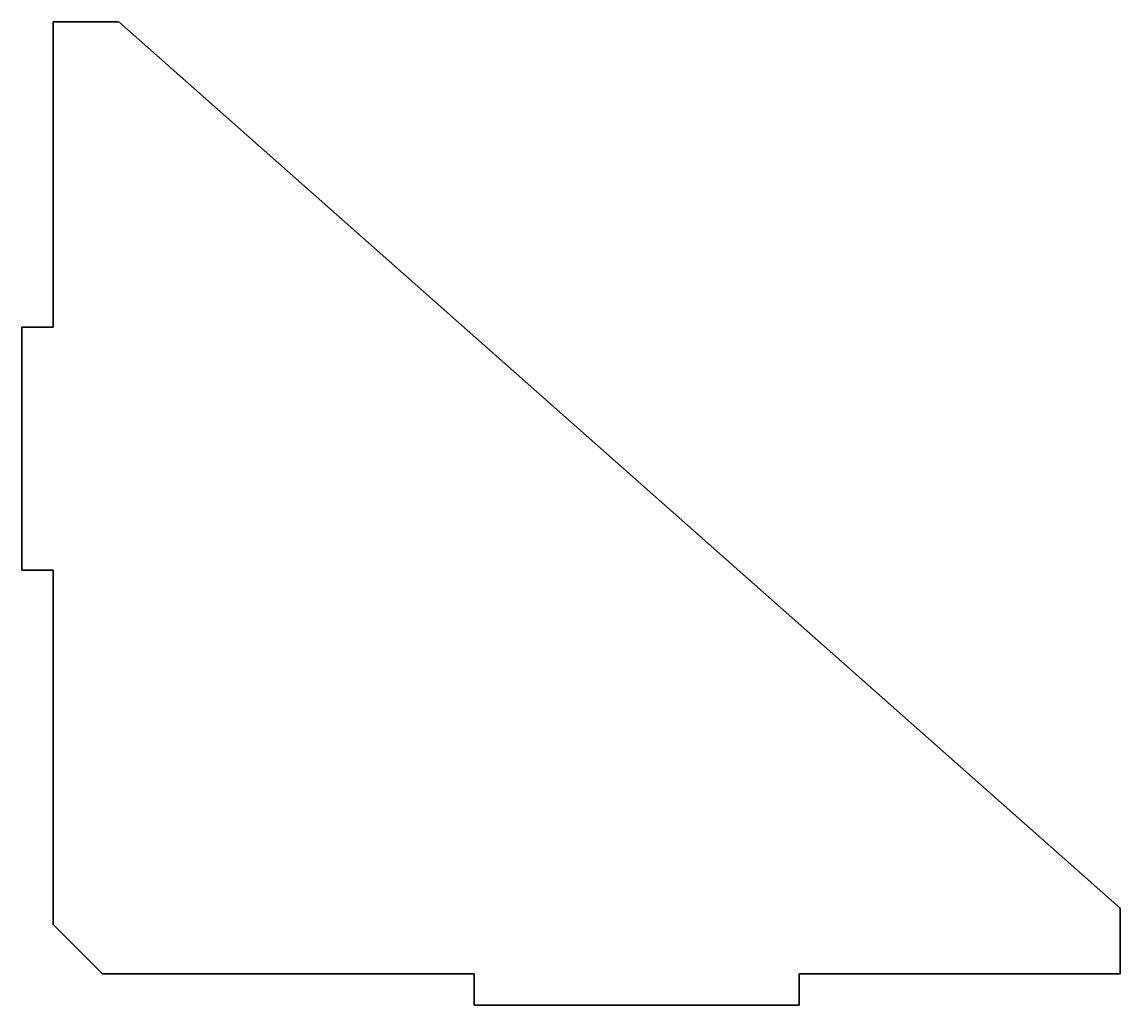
# Model space of a CAD drawing. Header units: millimetres. Extents: x 0 to 66.9, y 0 to 59.9.
import ezdxf

# ---------------------------------------------------------------- set-up
doc = ezdxf.new("R2010")
doc.units = ezdxf.units.MM
doc.layers.add('SIMUMAK Visible (ISO)', color=7, linetype='Continuous', lineweight=35)

# ---------------------------------------------------------------- blocks, each defined once
blk = doc.blocks.new('SIL-026-KTV2-01_Sheet_5_SIL-026-KTV2-01')
at = {"layer": 'SIMUMAK Visible (ISO)'}
for p, q in [((-31.55, 11.35), (-31.55, 29.95)), ((-31.55, 29.95), (-27.55, 29.95)), ((-27.55, 29.95), (33.45, -24.05)), ((-33.45, 11.35), (-31.55, 11.35)), ((-33.45, -3.45), (-33.45, 11.35)), ((-31.55, -3.45), (-33.45, -3.45)), ((-31.55, -25.05), (-31.55, -3.45)), ((33.45, -24.05), (33.45, -28.05)), ((-28.55, -28.05), (-31.55, -25.05)), ((-5.9, -28.05), (-28.55, -28.05)), ((-5.9, -29.95), (-5.9, -28.05)), ((13.9, -28.05), (13.9, -29.95)), ((33.45, -28.05), (13.9, -28.05)), ((13.9, -29.95), (-5.9, -29.95))]:
    blk.add_line(p, q, dxfattribs=at)

msp = doc.modelspace()

# ---------------------------------------------------------------- block references
msp.add_blockref('SIL-026-KTV2-01_Sheet_5_SIL-026-KTV2-01', (33.45, 29.95))

doc.saveas('drawing.dxf')
